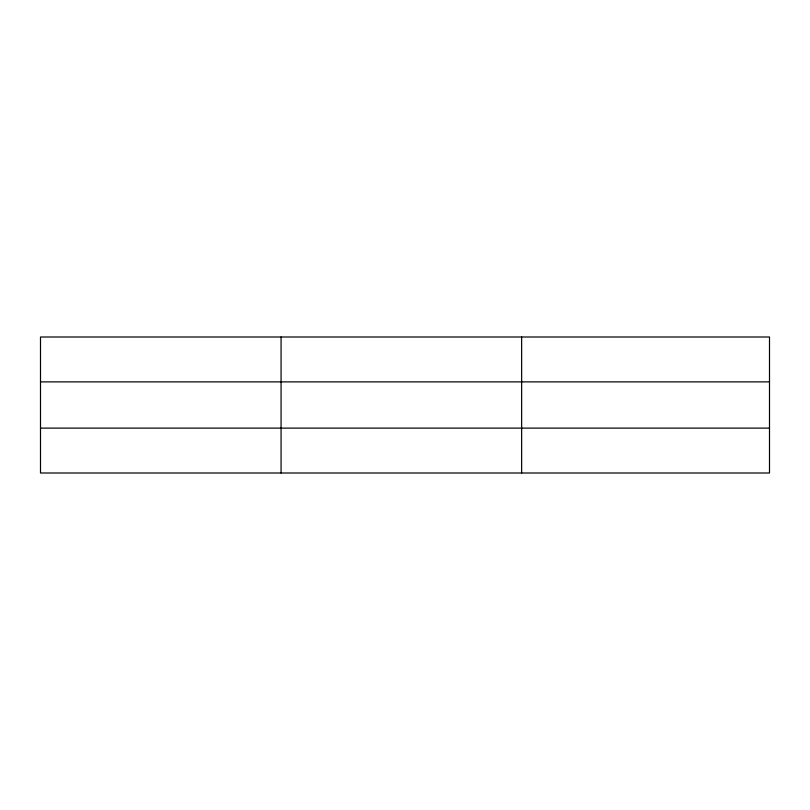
<?xml version="1.0" encoding="UTF-8"?>
<svg xmlns="http://www.w3.org/2000/svg" width="810" height="810" viewBox="0 0 810 810"><rect width="100%" height="100%" fill="white"/><g stroke="black" fill="none" stroke-linecap="round" stroke-linejoin="round"><path stroke-width="1.21" d="M281.07 337L281.07 473M521.64 337L521.64 473M769.5 381.885L769.5 337L40.5 337L40.5 473L769.5 473L769.5 381.885L40.5 381.885M40.5 428.115L769.5 428.115"/></g></svg>
